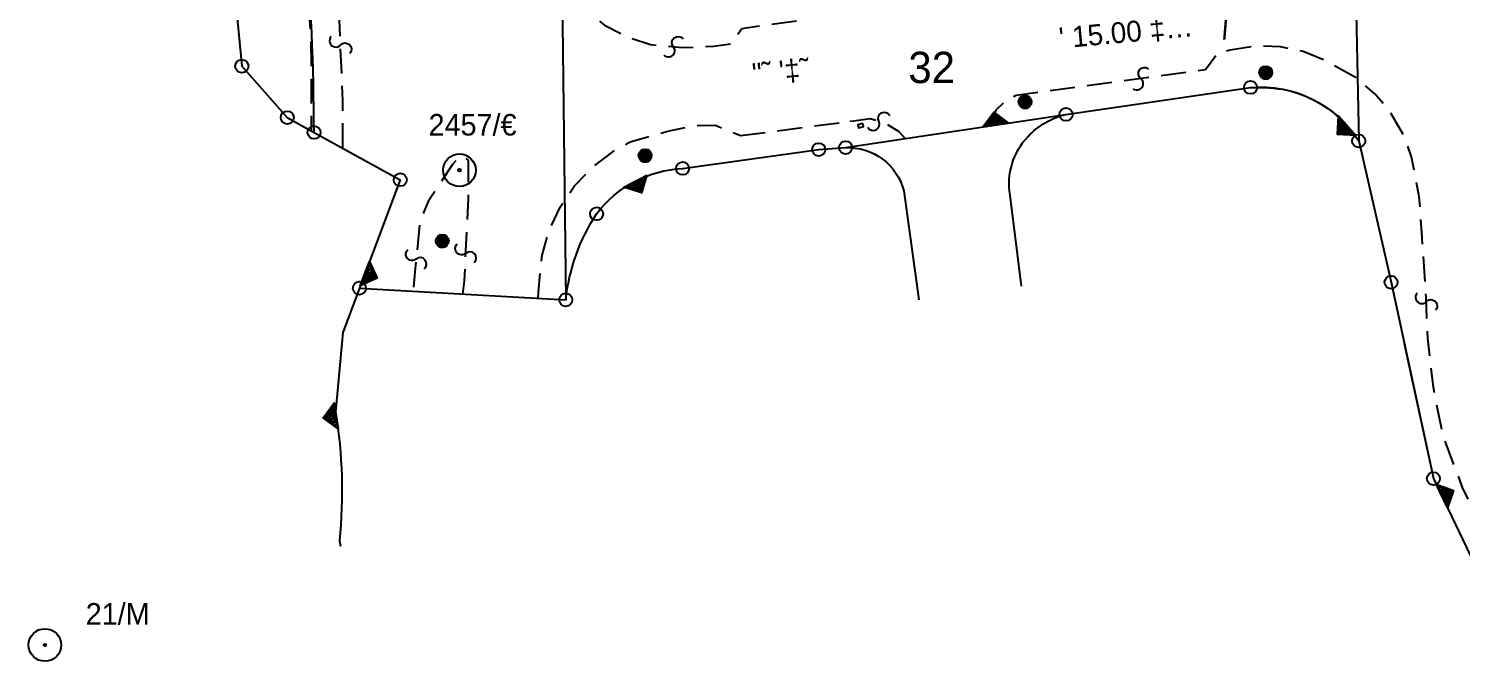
# Model space of a CAD drawing. Extents: x 160399 to 161261, y 619805 to 620526.
# Drawn here: x 160696.2 to 160833.5, y 620006.9 to 620067.5 of the extents above; entities that cross this region are included whole.
import ezdxf
from ezdxf.enums import TextEntityAlignment as Align

# ---------------------------------------------------------------- set-up
doc = ezdxf.new("R2010")
doc.units = 0
doc.header["$LTSCALE"] = 0.3749999999999999
doc.header["$MEASUREMENT"] = 0
doc.linetypes.add('HIDDEN', pattern=[9.524999999999999, 6.35, -3.175])
doc.layers.get('0').update_dxf_attribs({"linetype": 'CONTINUOUS'})
for name, color, linetype in [('FNCP002', 251, 'CONTINUOUS'), ('PCLP001', 7, 'CONTINUOUS'), ('PCLP004', 7, 'CONTINUOUS'), ('PCLP007', 7, 'CONTINUOUS'), ('PCLS001', 2, 'CONTINUOUS'), ('PCLS002', 2, 'CONTINUOUS'), ('PH-FNCP000', 3, 'CONTINUOUS'), ('PH-LGTS008', 3, 'CONTINUOUS'), ('PH-PHNS001', 3, 'CONTINUOUS'), ('PH-RODP021', 3, 'HIDDEN'), ('PH-RODP026', 3, 'HIDDEN'), ('PH-RODP028', 3, 'HIDDEN'), ('RODS001', 7, 'CONTINUOUS'), ('SRVS002', 6, 'CONTINUOUS'), ('SRVS007', 2, 'CONTINUOUS'), ('UD_PCLS008', 11, 'CONTINUOUS')]:
    doc.layers.add(name, color=color, linetype=linetype)
doc.styles.add('HEBTXT', font='hebtxt')

# ---------------------------------------------------------------- blocks, each defined once
blk = doc.blocks.new('PHNS001')
at = {"layer": 'PH-PHNS001', "flags": 128}
blk.add_lwpolyline([(-0.5, -0.3125), (0.5, -0.3125), (0.5, 0.25), (-0.5, 0.25), (-0.5, -0.3125)], dxfattribs=at)
blk = doc.blocks.new('*X10')
at = {"color": 0}
for p, q in [((-0.5, 0), (0.5, 0)), ((-0.4989909192560522, 0.03175), (0.4989909192560522, 0.03175)), ((-0.4959513585020209, 0.0635), (0.4959513585020208, 0.0635)), ((-0.4908435977987285, 0.09525), (0.4908435977987285, 0.09525)), ((-0.4836021091765419, 0.127), (0.4836021091765419, 0.127)), ((-0.4741291358902129, 0.15875), (0.4741291358902129, 0.15875)), ((-0.4622875187586185, 0.1905), (0.4622875187586185, 0.1905)), ((-0.4478894255282212, 0.22225), (0.4478894255282212, 0.22225)), ((-0.4306785344082057, 0.254), (0.4306785344082057, 0.254)), ((-0.4103010327795922, 0.28575), (0.4103010327795922, 0.28575)), ((-0.3862560679135021, 0.3175), (0.3862560679135021, 0.3175)), ((-0.3578050272145432, 0.34925), (0.3578050272145432, 0.34925)), ((-0.3237885112229895, 0.381), (0.3237885112229895, 0.381)), ((-0.2822010586443644, 0.41275), (0.2822010586443644, 0.41275)), ((-0.2289535979188796, 0.4445), (0.2289535979188796, 0.4445)), ((-0.1522692927021072, 0.47625), (0.1522692927021072, 0.47625)), ((-0.4989909192560522, -0.03175), (0.4989909192560522, -0.03175)), ((-0.4959513585020209, -0.0635), (0.4959513585020208, -0.0635)), ((-0.4908435977987285, -0.09525), (0.4908435977987285, -0.09525)), ((-0.4836021091765419, -0.127), (0.4836021091765419, -0.127)), ((-0.4741291358902129, -0.15875), (0.4741291358902129, -0.15875)), ((-0.4622875187586185, -0.1905), (0.4622875187586185, -0.1905)), ((-0.4478894255282212, -0.22225), (0.4478894255282212, -0.22225)), ((-0.4306785344082057, -0.254), (0.4306785344082057, -0.254)), ((-0.4103010327795922, -0.28575), (0.4103010327795922, -0.28575)), ((-0.3862560679135021, -0.3175), (0.3862560679135021, -0.3175)), ((-0.3578050272145432, -0.34925), (0.3578050272145432, -0.34925)), ((-0.3237885112229895, -0.381), (0.3237885112229895, -0.381)), ((-0.2822010586443644, -0.41275), (0.2822010586443644, -0.41275)), ((-0.2289535979188796, -0.4445), (0.2289535979188796, -0.4445)), ((-0.1522692927021072, -0.47625), (0.1522692927021072, -0.47625))]:
    blk.add_line(p, q, dxfattribs=at)
blk = doc.blocks.new('LGTS008')
blk.add_circle((0, 0), 0.5)
blk.add_blockref('*X10', (0, 0))
at = {"style": 'HEBTXT', "flags": 8}
blk.add_attdef('DESC', text='', height=1.5, dxfattribs=at).set_placement((-3.815126273058195, -0.6481117895361033), align=Align.CENTER)
at = {"style": 'HEBTXT', "flags": 9}
blk.add_attdef('ID', (0, -2.842750834517413), '', height=1.5, dxfattribs=at)
blk = doc.blocks.new('SRVS002')
for radius in [1.25, 0.1]:
    blk.add_circle((0, 0), radius)
blk = doc.blocks.new('PCLS002')
blk.add_lwpolyline([(-0.8485281374238571, -0.8485281374238571, 1), (0, 0, -1), (0.8485281374238571, 0.8485281374238571, -1)], format="xyb")
blk = doc.blocks.new('PCLS008')
at = {"style": 'HEBTXT', "flags": 1}
blk.add_attdef('CAPTION', text='', height=1.5, dxfattribs=at).set_placement((-0.1651017121039331, -14.19119258294813), align=Align.CENTER)
blk = doc.blocks.new('SRVS007')
blk.add_circle((0, 0), 0.5)
at = {"style": 'HEBTXT'}
blk.add_attdef('NAME', text='', height=1.8, dxfattribs=at).set_placement((-0.01061771158461622, -2.996116567604858), align=Align.CENTER)
for tag, flags, p in [('KIND', 1, (1.110223024625157e-16, -6.042079831357224, -0.001)), ('HEIGHT', 1, (1.040834085586084e-16, -7.999999999999998, -0.001)), ('SOURCE-CODE', 9, (1.110223024625157e-16, -9.957920168642774, -0.001)), ('MARK-CODE', 9, (1.110223024625157e-16, -11.91584033728554, -0.0009999999999999998))]:
    blk.add_attdef(tag, text='', height=1.8, dxfattribs=dict(at, flags=flags)).set_placement(p, align=Align.CENTER)
blk = doc.blocks.new('SU93_41R')
for points in [[(1, 0), (0, -1), (-1, 0)], [(0.7585786437626905, -0.09999999999999998), (7.317459302679231e-17, -0.8585786437626906), (-0.7585786437626905, -0.09999999999999999)], [(0.5171572875253809, -0.2), (1.00281491009582e-16, -0.7171572875253809), (-0.5171572875253808, -0.2)], [(0.2757359312880714, -0.3), (1.006676197321423e-16, -0.5757359312880714), (-0.2757359312880712, -0.3)], [(0.03431457505076198, -0.4), (1.236166001407265e-16, -0.4343145750507619), (-0.03431457505076168, -0.4000000000000001)]]:
    blk.add_lwpolyline(points, close=True)
blk = doc.blocks.new('SU93_41L')
for points in [[(-1, 0), (0, 1), (1, 0)], [(-0.7585786437626905, 0.09999999999999998), (-7.317459302679231e-17, 0.8585786437626906), (0.7585786437626905, 0.09999999999999999)], [(-0.5171572875253809, 0.2), (-1.00281491009582e-16, 0.7171572875253809), (0.5171572875253808, 0.2)], [(-0.2757359312880714, 0.3), (-1.006676197321423e-16, 0.5757359312880714), (0.2757359312880712, 0.3)], [(-0.03431457505076198, 0.4), (-1.236166001407265e-16, 0.4343145750507619), (0.03431457505076168, 0.4000000000000001)]]:
    blk.add_lwpolyline(points, close=True)
blk = doc.blocks.new('RODS001')
blk.add_circle((0, 0), 0.001)

msp = doc.modelspace()

# ---------------------------------------------------------------- linework, layer by layer
at = {"layer": 'FNCP002', "flags": 128}
for points in [[(160795.59, 620059.28), (160813.27, 620061.87, -0.1086051271866751)], [(160813.27, 620061.87, -0.04967505278873467), (160816.79, 620061.62, -0.1933801631243226), (160823.63, 620056.75, -0.5002537930763371)], [(160758.86, 620054.11), (160771.9, 620055.92), (160774.48, 620056.11, -0.1669504461952875)], [(160747.66, 620041.53, -0.1170782283013876), (160750.62, 620049.77, -0.2213730850998943), (160758.86, 620054.11, -1.029792530245664)]]:
    msp.add_lwpolyline(points, format="xyb", dxfattribs=at)
for points in [[(160823.63, 620056.75), (160826.73, 620043.21)], [(160828, 620037.34), (160830.79, 620024.41), (160834.3, 620017.09), (160839.01, 620008.48)]]:
    msp.add_lwpolyline(points, dxfattribs=at)
at = {"layer": 'PCLP001', "flags": 128}
msp.add_lwpolyline([(160718.1607802073, 620186.9515514701), (160719.8241622198, 620154.8591664054), (160721.277255529, 620143.7628695169), (160721.163148629, 620110.5988483074), (160719.181829914, 620102.6410271768), (160717.407442368, 620095.5143298921), (160715.8250856064, 620084.327427647), (160715.828294374, 620072.1555515624), (160716.6298576491, 620063.8974347656), (160720.9795615045, 620058.9817260595), (160723.5508140119, 620057.5668269624), (160731.8054328528, 620053.0245065517), (160727.9002395653, 620042.646616459), (160747.66, 620041.53, -0.1170782285059144), (160750.619999986, 620049.7699999695, -0.2213730868411118), (160758.86, 620054.11), (160771.9000000017, 620055.92), (160774.48, 620056.11), (160795.59, 620059.28), (160813.2699999999, 620061.87, -0.2785684544938843), (160823.63, 620056.75), (160826.7300000004, 620043.2099999962), (160830.79, 620024.41), (160834.3, 620017.09)], format="xyb", dxfattribs=at)
at = {"layer": 'PCLP004'}
for p, q in [((160823.0360556253, 620086.6452010188), (160823.63, 620056.75)), ((160747.19, 620080.19), (160747.66, 620041.53))]:
    msp.add_line(p, q, dxfattribs=at)
at = {"layer": 'PCLP004', "flags": 128}
for points in [[(160790.23, 620051.55, -0.2325179091745288), (160791.92, 620057.14, -0.1472431624707022), (160795.59, 620059.28, -1.869629824826886)], [(160774.48, 620056.11, -0.3502996876999768), (160780.05, 620051.98, 0.07556431327939307)], [(160791.32, 620042.85), (160790.23, 620051.55, -0.1145037661177875)]]:
    msp.add_lwpolyline(points, format="xyb", dxfattribs=at)
msp.add_lwpolyline([(160780.05, 620051.98), (160781.48, 620041.54)], dxfattribs=at)
at = {"layer": 'PCLP004'}
msp.add_arc((160480.6146836405, 620056.620628074), 242.9379730140106, 0.2231571263911953, 9.177946671510304, dxfattribs=at)
at = {"layer": 'PCLP007'}
msp.add_lwpolyline([(160727.9002395653, 620042.646616459), (160726.2998981197, 620038.3937750731), (160725.6173327844, 620030.7846577214, -0.06421635332132773), (160725.987669421, 620018.4563917528), (160726.0920178665, 620017.928816759)], format="xyb", dxfattribs=at)
at = {"layer": 'PH-FNCP000'}
msp.add_lwpolyline([(160828.0309047157, 620037.1861062413), (160828.106, 620037.163)], dxfattribs=at)
at = {"layer": 'PH-RODP021', "flags": 128}
for points in [[(160806.245691188, 620282.8220468708), (160794.42, 620281.2320000001), (160792.78, 620281.143), (160777.902, 620278.2910000001), (160766.296, 620276.0380000001), (160755.581, 620273.8990000001), (160732.106, 620272.1710000001), (160728.645, 620271.7860000001), (160726.281, 620271.219), (160724.04, 620270.278), (160721.98, 620268.9870000001), (160720.496, 620267.7220000001), (160718.195, 620265.116), (160717.139, 620262.819), (160716.452, 620260.385), (160716.151, 620257.875), (160716.263, 620255.187), (160718.52, 620239.926), (160723.117, 620212.598), (160731.524, 620162.0780000001), (160738.579, 620119.001), (160744.217, 620080.8030000001), (160744.614, 620078.1120000001), (160745.121, 620075.8330000001), (160746.003, 620073.672), (160747.74, 620071.0530000001), (160749.426, 620069.299), (160751.373, 620067.8400000001), (160753.529, 620066.714), (160755.778, 620065.966), (160758.804, 620065.6900000001), (160761.841, 620065.809), (160763.49, 620066.04), (160764.526, 620067.52), (160778.776, 620069.4680000001), (160780.205, 620070.113), (160781.429, 620071.0930000001), (160782.37, 620072.3470000001), (160782.962, 620073.7760000001), (160781.469, 620088.763), (160781.036, 620089.731), (160780.279, 620090.4750000001), (160779.304, 620090.892), (160778.455, 620090.949), (160765.644, 620089.0630000001), (160764.04, 620100.515), (160763.05, 620100.287), (160760.517, 620117.997), (160764.352, 620118.657), (160764.693, 620119.052), (160764.759, 620119.802), (160763.909, 620127.5390000001), (160763.613, 620128.2490000001), (160763.151, 620128.402), (160759.56, 620127.878), (160756.207, 620145.8740000001), (160771.44, 620148.6730000001), (160772.828, 620139.403), (160770.05, 620138.9580000001), (160769.408, 620138.6630000001), (160769.201, 620138.148), (160769.215, 620137.5390000001), (160769.59, 620137.084), (160769.978, 620136.7890000001), (160770.788, 620136.797), (160773.787, 620137.221), (160774.516, 620137.865), (160774.857, 620138.186), (160775.024, 620138.829), (160775.11, 620139.4180000001), (160774.982, 620140.201), (160770.775, 620166.1640000001), (160770.666, 620167.831), (160770.451, 620168.8080000001), (160769.928, 620169.4230000001), (160769.419, 620169.7980000001), (160768.489, 620169.797), (160761.588, 620168.807), (160757.161, 620200.473), (160761.719, 620201.28), (160761.362, 620203.643), (160771.803, 620205.0850000001), (160774.431, 620187.02), (160771.185, 620186.388), (160770.301, 620186.0390000001), (160770.255, 620185.5430000001), (160770.349, 620185.081), (160770.945, 620184.721), (160771.481, 620184.694), (160775.858, 620185.381), (160776.492, 620180.241), (160772.048, 620179.42), (160771.245, 620179.145), (160771.205, 620178.6490000001), (160771.36, 620178.228), (160775.661, 620174.376), (160781.545, 620137.55), (160782.418, 620136.978), (160783.721, 620136.782), (160786.566, 620137.24), (160787.142, 620137.537), (160787.449, 620138.419), (160787.214, 620139.2420000001), (160786.728, 620139.6780000001), (160786.08, 620139.755), (160785.754, 620139.636), (160783.124, 620138.997), (160778.794, 620166.305), (160793.82, 620168.7220000001), (160796.838, 620148.3150000001), (160793.505, 620147.836), (160792.992, 620147.591), (160792.762, 620147.071), (160792.81, 620146.738), (160794.318, 620137.3), (160794.617, 620136.7740000001), (160795.176, 620136.544), (160795.617, 620136.626), (160798.609, 620136.983), (160799.175, 620132.4580000001), (160795.14, 620131.685), (160794.553, 620131.4480000001), (160794.221, 620130.91), (160794.204, 620130.5190000001), (160795.039, 620124.381), (160795.083, 620123.795), (160795.487, 620123.368), (160796.305, 620123.378), (160800.442, 620123.724), (160804.031, 620094.005), (160788.83, 620092.0630000001), (160788.108, 620091.55), (160787.681, 620090.7740000001), (160787.607, 620090.1070000001), (160789.219, 620076.6070000001), (160789.582, 620075.202), (160790.31, 620073.947), (160791.348, 620072.934), (160792.621, 620072.2370000001), (160794.034, 620071.908), (160795.241, 620071.9330000001), (160807.624, 620073.517), (160809.004, 620072.327), (160816.668, 620073.579), (160818.945, 620074.407), (160821.058, 620075.594), (160822.951, 620077.106), (160824.574, 620078.905), (160825.885, 620080.944), (160826.848, 620083.167), (160827.438, 620085.517), (160827.64, 620087.932), (160827.558, 620089.5210000001), (160827.395, 620092.4870000001), (160825.17, 620094.513), (160824.131, 620125.044), (160825.22, 620131.8150000001), (160826.696, 620138.511), (160828.553, 620145.113), (160829.693, 620148.572), (160832.331, 620154.733), (160834.44, 620155.0970000001), (160836.812, 620159.39), (160841.211, 620166.2420000001), (160849.335, 620176.157), (160851.997, 620179.0040000001), (160852.242, 620181.7890000001), (160859.654, 620187.513), (160868.324, 620193.2180000001), (160871.19, 620192.3030000001), (160877.572, 620196.5800000001), (160884.423, 620200.937), (160898.172, 620203.1630000001)], [(160726.300491932, 620056.0537446045), (160726.309, 620060.6100000001), (160725.727, 620074.319), (160724.005, 620090.772), (160720.8994931679, 620109.5398955079)], [(160842.1017209801, 620010.6998111784), (160837.908, 620015.6270000001), (160835.574, 620019.5020000001), (160833.586, 620023.5650000001), (160831.717, 620028.5210000001), (160830.786, 620033.157), (160830.244, 620037.855), (160830.092, 620041.801), (160829.678, 620047.979), (160829.44, 620051.38), (160829.158, 620052.912), (160828.706, 620055.223), (160827.876, 620057.427), (160826.69, 620059.461), (160825.182, 620061.2690000001), (160823.393, 620062.801), (160820.371, 620064.4580000001), (160818.306, 620065.301), (160816.125, 620065.767), (160813.897, 620065.8420000001), (160811.306, 620065.4280000001), (160810.135, 620065.132), (160808.959, 620063.544), (160790.826, 620061.091), (160789.735, 620060.5460000001), (160788.875, 620059.6810000001), (160788.334, 620058.587), (160788.2586394035, 620058.1790803842)], [(160764.401, 620057.258), (160776.838, 620058.883), (160778.282, 620058.437), (160779.562, 620057.6340000001), (160780.1831470958, 620056.9664176359)], [(160745.0110266779, 620041.6796924631), (160745.042, 620042.2520000001), (160745.394, 620045.8), (160746.072, 620048.1680000001), (160747.118, 620050.397), (160748.506, 620052.4310000001), (160750.201, 620054.2170000001), (160752.159, 620055.711), (160753.832, 620056.6460000001), (160757.452, 620057.6930000001), (160760.123, 620058.238), (160762.004, 620058.24), (160764.401, 620057.258)]]:
    msp.add_lwpolyline(points, dxfattribs=at)
at = {"layer": 'PH-RODP026', "flags": 128}
msp.add_lwpolyline([(160718.9503894385, 620101.7114635018), (160722.273, 620079.826), (160723.256, 620066.386), (160723.263178032, 620057.7251062007)], dxfattribs=at)
at = {"layer": 'PH-RODP028', "flags": 128}
msp.add_lwpolyline([(160737.8094043699, 620042.0866533688), (160737.959, 620043.3570000001), (160738.34, 620051.223), (160738.338, 620053.3450000001), (160738.336, 620054.9040000001), (160738.028, 620055.172), (160737.406, 620055.158), (160736.804, 620054.495), (160734.491, 620050.951), (160733.676, 620049.0560000001), (160733.245, 620044.53), (160733.0529410533, 620042.3554392806)], dxfattribs=at)

# ---------------------------------------------------------------- block references
at = {"layer": 'PCLS001', "xscale": 1.25, "yscale": 1.25, "zscale": 1.25}
for name, p, rotation in [('SU93_41L', (160788.8468479645, 620058.2674091922), 8.540055884857665), ('SU93_41R', (160822.5216717462, 620058.2066831583), 311.9632185539027), ('SU93_41R', (160754.3368785035, 620052.8923599477), 27.32320176708459), ('SU93_41L', (160728.4211473115, 620044.0309073098), 249.3787138803365), ('SU93_41R', (160725.6728899551, 620030.4280340482), 278.6402835881082), ('SU93_41L', (160831.5911695258, 620022.7391849206), 295.6180997299796)]:
    msp.add_blockref(name, p, dxfattribs=dict(at, rotation=rotation))
at = {"layer": 'PCLS002'}
for p, rotation in [((160726.0831769786, 620065.9292573895, 32.036), 272.4309673734836), ((160757.9754917965, 620065.7655678336, 31.614), 354.7884994710756), ((160802.7539358928, 620062.7045899599, 35.176), 7.704102816086328), ((160777.6579706329, 620058.6297403724, 33.141), 342.8359504107946), ((160733.3316716257, 620045.4401526173, 32.578), 84.56026537248421), ((160738.0862029929, 620045.9831909238, 32.578), 87.22697119063302), ((160830.1091117535, 620041.356769873, 35.176), 272.2059439658659)]:
    msp.add_blockref('PCLS002', p, dxfattribs=dict(at, rotation=rotation))
at = {"layer": 'PH-LGTS008', "xscale": 1.25, "yscale": 1.25, "zscale": 1.25}
for p in [(160814.73, 620063.2930000001, 34.143), (160791.665, 620060.481, 33.855), (160755.269, 620055.3350000001, 33.199), (160735.837, 620047.165, 32.858)]:
    msp.add_blockref('LGTS008', p, dxfattribs=at)
at = {"layer": 'PH-PHNS001', "xscale": 0.5, "yscale": 0.5, "zscale": 0.5, "rotation": 195.771446}
msp.add_blockref('PHNS001', (160775.921, 620058.189, 33.283), dxfattribs=at)
at = {"layer": 'RODS001'}
ref = msp.add_blockref('RODS001', (160767.9785522141, 620057.7254376737, 33.141), dxfattribs=dict(at, rotation=5.313670013790824))
ref.add_attrib('STREET-NAME', "' 15.00 ‡…˜ ˜ƒ", dxfattribs={"layer": '0', "color": 11, "height": 2, "rotation": 5.313670013790824, "style": 'HEBTXT'}).set_placement((160803.4146929841, 620066.3711243136), align=Align.CENTER)
ref = msp.add_blockref('RODS001', (160774.9467304487, 620058.6358895215, 33.141), dxfattribs=dict(at, rotation=5.313670013790824))
ref.add_attrib('STREET-NAME', '"˜ \'‡˜', dxfattribs={"layer": '0', "color": 11, "height": 2, "rotation": 5.313670013790824, "style": 'HEBTXT'}).set_placement((160768.3478465213, 620062.4273460918), align=Align.CENTER)
at = {"layer": 'SRVS002'}
ref = msp.add_blockref('SRVS002', (160737.48, 620053.94, 1000), dxfattribs=dict(at, xscale=1.25, yscale=1.25, zscale=1.25))
ref.add_attrib('NAME', '2457/€', dxfattribs={"layer": '0', "height": 2.06, "style": 'HEBTXT'}).set_placement((160738.7323791085, 620057.2629255897), align=Align.CENTER)
ref = msp.add_blockref('SRVS002', (160697.77, 620008.48, 1000), dxfattribs=dict(at, xscale=1.25, yscale=1.25, zscale=1.25))
ref.add_attrib('NAME', '21/M', dxfattribs={"layer": '0', "height": 2.06, "style": 'HEBTXT'}).set_placement((160704.7360063181, 620010.4347751478), align=Align.CENTER)
at = {"layer": 'SRVS007', "xscale": 1.25, "yscale": 1.25, "zscale": 1.25}
for p in [(160716.6298576491, 620063.8974347657, 1000), (160813.27, 620061.87, 1000), (160795.59, 620059.28, 1000), (160720.9795615044, 620058.9817260596, 1000), (160723.5508140119, 620057.5668269633, 1000), (160823.63, 620056.75, 1000), (160771.9, 620055.92, 1000), (160774.48, 620056.11, 1000), (160758.86, 620054.11, 1000), (160731.8054328528, 620053.0245065517, 1000), (160750.62, 620049.77, 1000), (160727.9002395654, 620042.6466164592, 1000), (160826.73, 620043.21, 1000), (160747.66, 620041.53, 1000), (160830.79, 620024.41, 1000)]:
    msp.add_blockref('SRVS007', p, dxfattribs=at)
at = {"layer": 'UD_PCLS008'}
ref = msp.add_blockref('PCLS008', (160782.7228688646, 620062.9079453412, 32), dxfattribs=dict(at, xscale=1.25, yscale=1.25, zscale=1.25))
ref.add_attrib('PARCEL', '32', dxfattribs={"layer": '0', "height": 3, "style": 'HEBTXT'}).set_placement((160782.7228688646, 620063.7829453411), align=Align.MIDDLE_CENTER)

doc.saveas('drawing.dxf')
